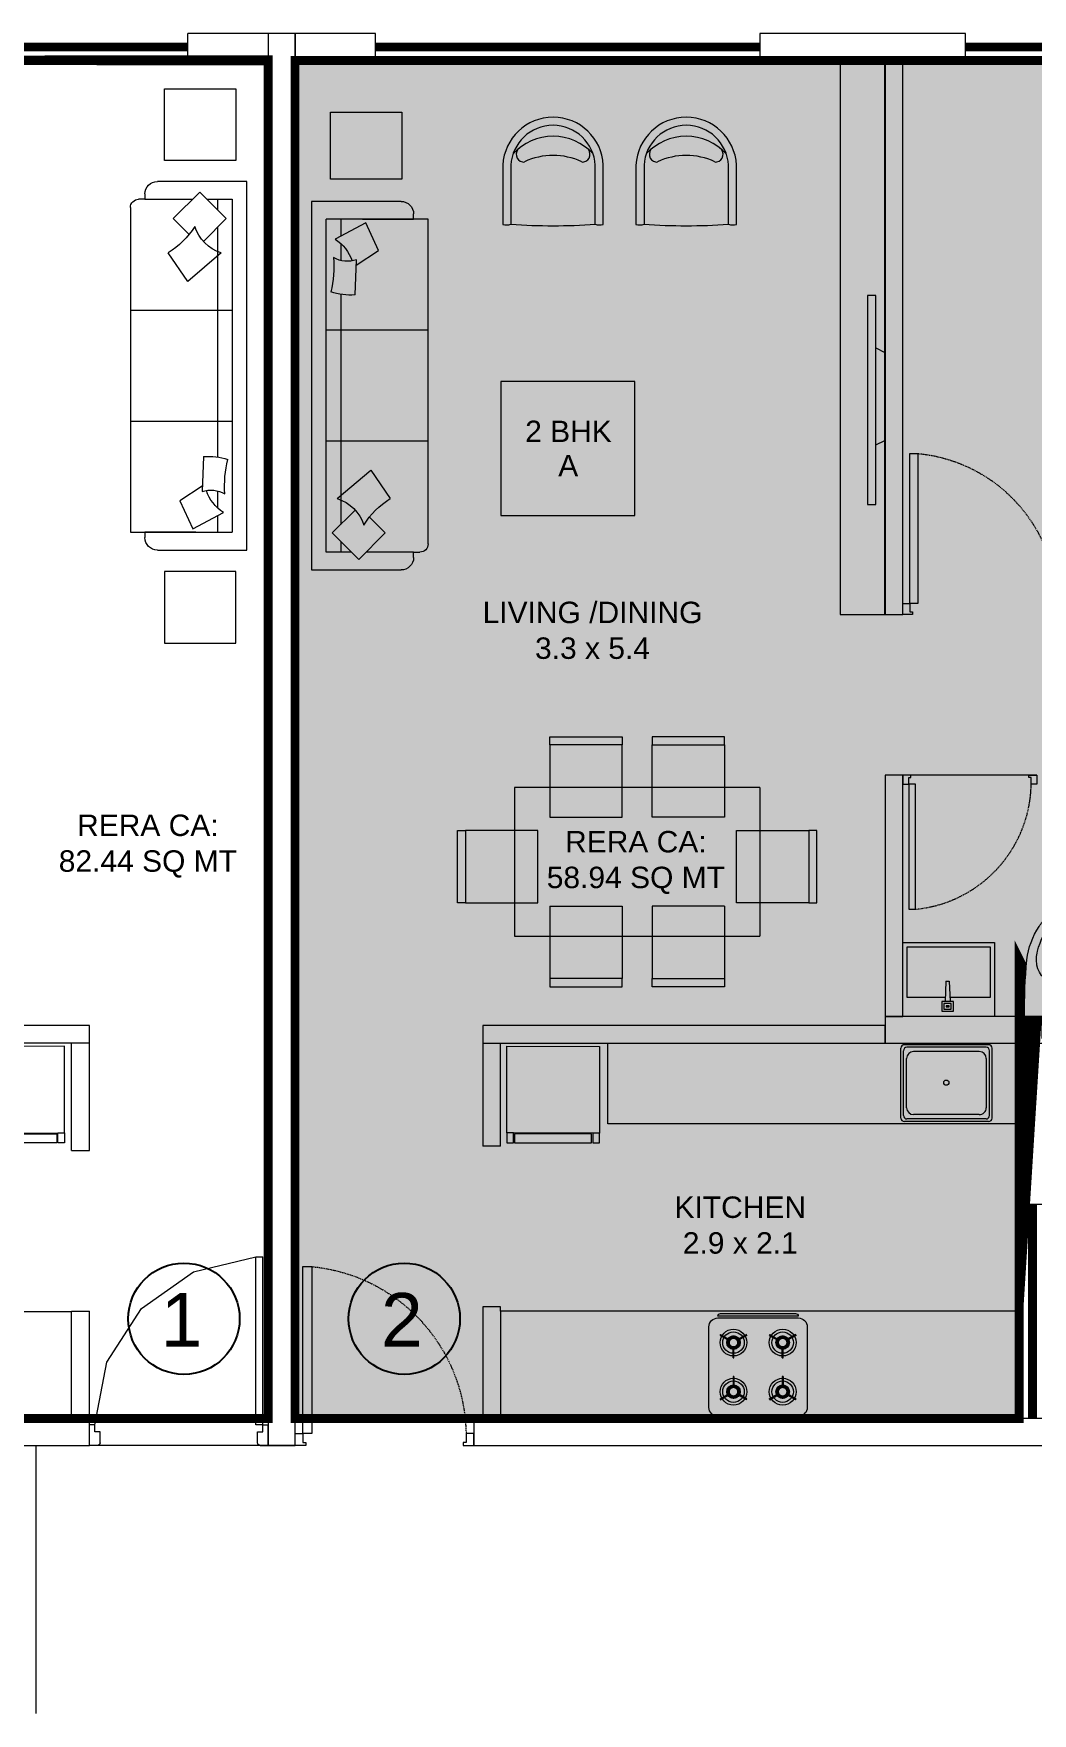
# Model space of a CAD drawing. Header units: inches. Extents: x 27644242 to 29761523, y -859349 to 216979.
# Drawn here: x 29043459 to 29049045, y -397543 to -388143 of the extents above; entities that cross this region are included whole.
import ezdxf

# ---------------------------------------------------------------- set-up
doc = ezdxf.new("R2010")
doc.units = ezdxf.units.IN
doc.header["$MEASUREMENT"] = 0
doc.set_wipeout_variables(frame=1)
doc.linetypes.add('DASHED', pattern=[0.75, 0.5, -0.25])
doc.layers.get('Defpoints').update_dxf_attribs({"color": 8})
doc.layers.add('BHK HATCH', color=8, linetype='Continuous', lineweight=5, transparency=0.85)
for name, color, linetype, lineweight in [('DOOR', 4, 'Continuous', 0), ('DOORS', 1, 'Continuous', 9), ('FURN', 250, 'Continuous', 0), ('WALL', 7, 'Continuous', 20), ('WINDOW', 162, 'Continuous', 13)]:
    doc.layers.add(name, color=color, linetype=linetype, lineweight=lineweight)
doc.layers.add('text', color=7, linetype='Continuous')
doc.styles.add('AMITS', font='arial.ttf')

# ---------------------------------------------------------------- blocks, each defined once
blk = doc.blocks.new('DOOR_750')
at = {"layer": 'DOOR'}
for points in [[(-70, 50), (-32.5, 50), (-32.5, 750), (-70, 750)], [(-750, 50), (-717.5, 50), (-717.5, 12.5), (-705, 12.5), (-705, 0), (-750, 0)], [(0, 50), (-32.5, 50), (-32.5, 12.5), (-45, 12.5), (-45, 0), (0, 0)]]:
    blk.add_lwpolyline(points, close=True, dxfattribs=at)
at = {"layer": 'DOOR', "linetype": 'DASHED', "ltscale": 10}
blk.add_arc((-2.421077079540668, 38.02074629857511), 715.1792562178572, 95.42209849767376, 179.0402507183887, dxfattribs=at)
blk = doc.blocks.new('KITCHEN')
at = {"layer": 'FURN'}
for p, q in [((-135610.396807738, 231798.9129835829, -6.80196420895e-05), (-135610.3967804788, 232190.0503932484, -6.80196420895e-05)), ((-135119.8276988504, 232209.4809657279, -6.80196420895e-05), (-135590.9658428584, 232209.4812943557, -6.80196420895e-05)), ((-135134.2065928738, 232195.1020989082, -6.80196420895e-05), (-135576.5869758541, 232195.1024005169, -6.80196420895e-05)), ((-135100.3967933704, 231798.9122316876, -6.80196420895e-05), (-135100.3967931102, 232190.0500281079, -6.80196420895e-05)), ((-135596.0179137137, 231813.2918504026, -6.80196420895e-05), (-135596.0179134736, 232175.6714994093, -6.80196420895e-05)), ((-135577.9473870879, 231857.0484814852, -6.80196420895e-05), (-135577.9471982807, 232131.914386686, -6.80196420895e-05)), ((-135171.7082867654, 232170.7759577617, -6.80196420895e-05), (-135539.0853230409, 232170.7761889008, -6.80196420895e-05)), ((-135132.8464845517, 232131.9140825215, -6.80196420895e-05), (-135132.8466733589, 231857.0481773207, -6.80196420895e-05)), ((-135114.7756603756, 231813.2911255263, -6.80196420895e-05), (-135114.7756871345, 232175.6711612883, -6.80196420895e-05)), ((-135171.7085485978, 231818.1863751068, -6.80196420895e-05), (-135539.0855848742, 231818.1866062462, -6.80196420895e-05)), ((-135119.8276991367, 231779.4812940964, -6.80196420895e-05), (-135590.9658431448, 231779.4809659872, -6.80196420895e-05)), ((-135134.2065931401, 231793.8601609361, -6.80196420895e-05), (-135576.5869761204, 231793.8598598058, -6.80196420895e-05))]:
    blk.add_line(p, q, dxfattribs=at)
blk.add_circle((-135356.2811818646, 231997.3440837172, -6.80196420895e-05), 14.57318952194355, dxfattribs=at)
for centre, radius, start, end in [((-135590.9658611147, 232190.050374992, -6.80196420895e-05), 19.43091936259141, 89.99994611887881, 179.9999461722396), ((-135576.5869941105, 232175.6714811533, -6.80196420895e-05), 19.43091936377012, 89.99994611887881, 179.9999461722396), ((-135134.2066064977, 232175.6711795446, -6.80196420895e-05), 19.4309193628743, 359.9999461722396, 89.99994611887881), ((-135119.8277124743, 232190.0500463643, -6.80196420895e-05), 19.4309193628743, 359.9999461722396, 89.99994611887881), ((-135539.0853595535, 232131.9143501736, -6.80196420895e-05), 38.86183872754022, 89.99994611887881, 179.9999461722396), ((-135171.708323278, 232131.914119034, -6.80196420895e-05), 38.86183872636153, 359.9999461722396, 89.99994611887881), ((-135576.5869943496, 231813.2918686302, -6.80196420895e-05), 19.43091936377012, 180.000053747719, 270.0000538010799), ((-135539.0855483616, 231857.0484449725, -6.80196420895e-05), 38.86183872664441, 179.9999461722396, 269.9999461188789), ((-135171.7085120852, 231857.0482138331, -6.80196420895e-05), 38.86183872636153, 269.9999461188789, 359.9999461722396), ((-135134.2066067369, 231813.2921697604, -6.80196420895e-05), 19.4309193628743, 270.0000538010799, 5.37477190742e-05), ((-135590.965861374, 231798.9118853508, -6.80196420895e-05), 19.43091936259141, 180.000053747719, 270.0000538010799), ((-135119.8277127335, 231798.91221346, -6.80196420895e-05), 19.4309193628743, 270.0000538010799, 5.37477190742e-05)]:
    blk.add_arc(centre, radius, start, end, dxfattribs=at)
blk = doc.blocks.new('FRDG')
at = {"layer": 'FURN', "color": 8, "lineweight": 0, "extrusion": (3.34319914e-08, -6.874311e-09, 0.9999999999999996), "elevation": 0.0002050832648149}
for points in [[(9345.997612685185, -728.4923106440953), (9346.508078055589, -728.4923104646708), (9346.508077863564, -727.9459958256563), (9345.997612493158, -727.9459960050802)], [(9346.508077863564, -727.9459958256563), (9346.565883324702, -727.9459958053379), (9346.565883338772, -727.9860241683583), (9346.508077877632, -727.9860241886763)], [(9346.513872441215, -727.9916598882814), (9346.565883340749, -727.9916598700003), (9346.565883499825, -728.4442234720767), (9346.513872600286, -728.444223490358)], [(9346.50807804152, -728.4522821016507), (9346.565883502657, -728.4522820813326), (9346.565883516723, -728.4923104443528), (9346.508078055589, -728.4923104646708)]]:
    blk.add_lwpolyline(points, close=True, dxfattribs=at)
blk = doc.blocks.new('hob')
at = {"layer": 'FURN', "extrusion": (2e-16, 7.342489320000001e-08, 0.9999999999999974)}
for p, q in [((-747640.0917034821, 890446.8354195151), (-747612.5579157397, 890399.1455002223)), ((-747635.7615764627, 890449.3354195151), (-747608.2277887221, 890401.6455002222)), ((-747510.4817989618, 890377.0051062517), (-747565.5493744445, 890377.0051062517)), ((-747510.4817989618, 890372.0051062517), (-747565.5493744445, 890372.0051062517)), ((-747405.4089589603, 890377.0051062517), (-747350.3413834795, 890377.0051062517)), ((-747405.4089589603, 890372.0051062517), (-747350.3413834795, 890372.0051062517)), ((-747280.1291814615, 890449.3354195151), (-747307.6629692019, 890401.6455002222)), ((-747275.799054442, 890446.8354195151), (-747303.3328421824, 890399.1455002223)), ((-747640.0917034821, 890302.1747929864), (-747612.5579157397, 890349.8647122794)), ((-747635.7615764627, 890299.6747929862), (-747608.2277887221, 890347.3647122792)), ((-747280.1291814615, 890299.6747929862), (-747307.6629692019, 890347.3647122792)), ((-747275.799054442, 890302.1747929864), (-747303.3328421824, 890349.8647122794)), ((-747640.0917034821, 890171.8354195151), (-747612.5579157397, 890124.1455002223)), ((-747635.7615764627, 890174.3354195151), (-747608.2277887221, 890126.6455002222)), ((-747510.4817989618, 890102.0051062516), (-747565.5493744445, 890102.0051062516)), ((-747510.4817989618, 890097.0051062519), (-747565.5493744445, 890097.0051062519)), ((-747405.4089589603, 890102.0051062498), (-747350.3413834795, 890102.0051062498)), ((-747405.4089589603, 890097.0051062498), (-747350.3413834795, 890097.0051062498)), ((-747280.1291814615, 890174.3354195151), (-747307.6629692019, 890126.6455002222)), ((-747275.799054442, 890171.8354195151), (-747303.3328421824, 890124.1455002223)), ((-747640.0917034821, 890027.1747929862), (-747612.5579157397, 890074.8647122794)), ((-747635.7615764627, 890024.6747929864), (-747608.2277887221, 890072.3647122794)), ((-747280.1291814615, 890024.6747929864), (-747307.6629692019, 890072.3647122794)), ((-747275.799054442, 890027.1747929862), (-747303.3328421824, 890074.8647122794))]:
    blk.add_line(p, q, dxfattribs=at)
at = {"layer": 'FURN', "extrusion": (2e-16, 7.342489320000001e-08, 0.9999999999999974), "elevation": 0.06695608915302599}
for points in [[(-747232.9450263028, 889962.0050052701), (-747682.9450263027, 889962.0050052701, -0.4142135623730929), (-747732.9450263027, 890012.0050052705), (-747732.9450263027, 890462.0050052705, -0.4142135623730951), (-747682.9450263007, 890512.0050052704), (-747232.9450263007, 890512.0050052704, -0.4142135623730971), (-747182.9450263027, 890462.0050052705), (-747182.9450263027, 890012.0050052705, -0.4142135623730951)], [(-747172.9450263007, 890462.0050052705, -0.4142135623730951), (-747157.945026301, 890447.0050052704), (-747157.9450263027, 890027.0050052701, -0.4142135623730951), (-747172.9450263028, 890012.0050052705), (-747172.9450263028, 890027.0050052701)]]:
    blk.add_lwpolyline(points, format="xyb", close=True, dxfattribs=at)
at = {"layer": 'FURN', "extrusion": (2e-16, 7.342489320000001e-08, 0.9999999999999974), "const_width": 20, "elevation": 0.06695608915302599}
for points in [[(-747625.4450263027, 890374.5050052705, 1), (-747565.445026301, 890374.5050052705, 1)], [(-747290.4457316212, 890374.5050052705, 1), (-747350.4457316212, 890374.505005272, 1)], [(-747625.4450263027, 890099.5050052704, -1), (-747565.4450263028, 890099.5050052704, -1)], [(-747290.4457316212, 890099.5050052704, 1), (-747350.4457316212, 890099.5050052704, 1)]]:
    blk.add_lwpolyline(points, format="xyb", close=True, dxfattribs=at)
at = {"layer": 'FURN', "extrusion": (2e-16, 7.342489320000001e-08, 0.9999999999999974)}
for centre, radius in [((-747595.445026301, 890374.5051062476, 0.0653756527670075), 75), ((-747595.445026301, 890374.5051062476, 0.0653756527670075), 60.00000000000001), ((-747595.445026301, 890374.5051062476, 0.0653756527670075), 37.50000000000001), ((-747320.4457316212, 890374.5051062497, 0.06537565276706463), 75), ((-747320.4457316212, 890374.5051062497, 0.06537565276706463), 60.00000000000001), ((-747320.4457316212, 890374.5051062497, 0.06537565276706463), 37.50000000000001), ((-747595.4450263028, 890099.5051062478, 0.0653554609213856), 75), ((-747595.4450263028, 890099.5051062478, 0.0653554609213856), 60.00000000000001), ((-747595.4450263028, 890099.5051062478, 0.0653554609213856), 37.50000000000001), ((-747320.4457316212, 890099.5051062478, 0.0653554609214416), 75), ((-747320.4457316212, 890099.5051062478, 0.0653554609214416), 60.00000000000001), ((-747320.4457316212, 890099.5051062478, 0.0653554609214416), 37.50000000000001)]:
    blk.add_circle(centre, radius, dxfattribs=at)
for centre, start, end in [((-747595.445026301, 890374.5051062476, 0.0653756527670075), 118.3145869005222, 121.6854130804511), ((-747595.445026301, 890374.5051062476, 0.0653756527670075), 358.3145869530076, 1.685412940316937), ((-747320.4457316212, 890374.5051062497, 0.06537565276706463), 178.3145869530075, 181.6854129403169), ((-747320.4457316212, 890374.5051062497, 0.06537565276706463), 58.3145869195489, 61.68541298337863), ((-747320.445026301, 890374.5051062476, 0.0653756527670636), 58.3145869195489, 61.68541298337863), ((-747595.445026301, 890374.5051062476, 0.0653756527670075), 238.3145869195489, 241.6854129833786), ((-747320.4457316212, 890374.5051062497, 0.06537565276706463), 298.3145869005222, 301.6854130804511), ((-747595.4450263028, 890099.5051062478, 0.0653554609213856), 118.3145869005222, 121.6854130804511), ((-747595.4450263028, 890099.5051062478, 0.0653554609213856), 358.3145869530076, 1.685412940316937), ((-747320.4457316212, 890099.5051062478, 0.0653554609214416), 178.3145869530075, 181.6854129403169), ((-747320.4457316212, 890099.5051062478, 0.0653554609214416), 58.3145869195489, 61.68541298337863), ((-747320.445026301, 890099.5051062478, 0.0653554609214416), 58.3145869195489, 61.68541298337863), ((-747595.4450263028, 890099.5051062478, 0.0653554609213856), 238.3145869195489, 241.6854129833786), ((-747320.4457316212, 890099.5051062478, 0.0653554609214416), 298.3145869005222, 301.6854130804511)]:
    blk.add_arc(centre, 85, start, end, dxfattribs=at)
blk = doc.blocks.new('DINING TBALE')
at = {"layer": 'FURN'}
for p, q in [((551.6394374225056, 1664.61049376172, 0.3026115498129918), (551.6394411908695, 1709.61049376172, 0.3026115498129918)), ((551.6394411908695, 1709.61049376172, 0.3026115498129918), (956.6394411908695, 1709.610459846212, 0.3026115498129918)), ((551.6394374225056, 1664.61049376172, 0.3026115498129918), (551.6394411908695, 1709.61049376172, 0.3026115498129918)), ((956.6394411908695, 1709.610459846212, 0.3026115498129918), (956.6394374225056, 1664.610459846212, 0.3026115498129918)), ((1528.277242697193, 1709.61049376172, 0.3026115498129918), (1123.277242697193, 1709.610459846212, 0.3026115498129918)), ((1123.277242697193, 1709.610459846212, 0.3026115498129918), (1123.277246465557, 1664.610459846212, 0.3026115498129918)), ((1528.277246465557, 1664.61049376172, 0.3026115498129918), (1528.277242697193, 1709.61049376172, 0.3026115498129918)), ((1528.277246465557, 1664.61049376172, 0.3026115498129918), (1528.277242697193, 1709.61049376172, 0.3026115498129918)), ((551.6394374225056, 1664.61049376172, 0.3026115498129918), (551.639403506997, 1259.61049376172, 0.3026115498129918)), ((956.6394374225056, 1664.610459846212, 0.3026115498129918), (551.6394374225056, 1664.61049376172, 0.3026115498129918)), ((956.6394374225056, 1664.610459846212, 0.3026115498129918), (551.6394374225056, 1664.61049376172, 0.3026115498129918)), ((956.639403506997, 1259.610459846212, 0.3026115498129918), (956.6394374225056, 1664.610459846212, 0.3026115498129918)), ((1123.277246465557, 1664.610459846212, 0.3026115498129918), (1528.277246465557, 1664.61049376172, 0.3026115498129918)), ((1123.277246465557, 1664.610459846212, 0.3026115498129918), (1528.277246465557, 1664.61049376172, 0.3026115498129918)), ((1123.277280381299, 1259.610459846212, 0.3026115498129918), (1123.277246465557, 1664.610459846212, 0.3026115498129918)), ((1528.277246465557, 1664.61049376172, 0.3026115498129918), (1528.277280381299, 1259.61049376172, 0.3026115498129918)), ((1726.246325909975, 1426.237583625829, 0.3026115498129918), (353.6703579780878, 1426.237698568497, 0.3026115498129918)), ((353.6703579783207, 1426.237583625829, 0.3026115498129918), (353.6704276530072, 594.220360763371, 0.3026115498129918)), ((1726.246325909975, 1426.237583625829, 0.3026115498129918), (1726.246256234939, 594.220245820703, 0.3026115498129918)), ((551.639403506997, 1259.61049376172, 0.3026115498129918), (956.639403506997, 1259.610459846212, 0.3026115498129918)), ((1528.277280381299, 1259.61049376172, 0.3026115498129918), (1123.277280381299, 1259.610459846212, 0.3026115498129918)), ((35.04572732385714, 779.3267953547183, 0.3026115498129918), (35.04576123959851, 1184.326795354718, 0.3026115498129918)), ((35.04576123959851, 1184.326795354718, 0.3026115498129918), (80.0457612395985, 1184.326791586354, 0.3026115498129918)), ((80.0457612395985, 1184.326791586354, 0.3026115498129918), (80.04572732385714, 779.3267915863544, 0.3026115498129918)), ((80.0457612395985, 1184.326791586354, 0.3026115498129918), (80.04572732385714, 779.3267915863544, 0.3026115498129918)), ((485.0457612395985, 1184.326757670846, 0.3026115498129918), (80.0457612395985, 1184.326791586354, 0.3026115498129918)), ((485.0457273238571, 779.3267576708458, 0.3026115498129918), (485.0457612395985, 1184.326757670846, 0.3026115498129918)), ((1594.870922648231, 1184.326757670846, 0.3026115498129918), (1999.870922648231, 1184.326791586354, 0.3026115498129918)), ((1594.870956563973, 779.3267576708458, 0.3026115498129918), (1594.870922648231, 1184.326757670846, 0.3026115498129918)), ((2044.870922648231, 1184.326795354718, 0.3026115498129918), (1999.870922648231, 1184.326791586354, 0.3026115498129918)), ((1999.870922648231, 1184.326791586354, 0.3026115498129918), (1999.870956563973, 779.3267915863544, 0.3026115498129918)), ((1999.870922648231, 1184.326791586354, 0.3026115498129918), (1999.870956563973, 779.3267915863544, 0.3026115498129918)), ((2044.870956563973, 779.3267953547183, 0.3026115498129918), (2044.870922648231, 1184.326795354718, 0.3026115498129918)), ((80.04572732385714, 779.3267915863544, 0.3026115498129918), (35.04572732385714, 779.3267953547183, 0.3026115498129918)), ((80.04572732385714, 779.3267915863544, 0.3026115498129918), (35.04572732385714, 779.3267953547183, 0.3026115498129918)), ((80.04572732385714, 779.3267915863544, 0.3026115498129918), (485.0457273238571, 779.3267576708458, 0.3026115498129918)), ((551.639403506997, 760.8472781460732, 0.3026115498129918), (551.6393695912557, 355.8472781460732, 0.3026115498129918)), ((551.639403506997, 760.8472442303319, 0.3026115498129918), (956.639403506997, 760.8472781460732, 0.3026115498129918)), ((956.639403506997, 760.8472781460732, 0.3026115498129918), (956.6394374225056, 355.8472781460732, 0.3026115498129918)), ((1123.277280381299, 760.8472781460732, 0.3026115498129918), (1123.277246465557, 355.8472781460732, 0.3026115498129918)), ((1528.277280381299, 760.8472442303319, 0.3026115498129918), (1123.277280381299, 760.8472781460732, 0.3026115498129918)), ((1528.277280381299, 760.8472781460732, 0.3026115498129918), (1528.277314296807, 355.8472781460732, 0.3026115498129918)), ((1999.870956563973, 779.3267915863544, 0.3026115498129918), (1594.870956563973, 779.3267576708458, 0.3026115498129918)), ((1999.870956563973, 779.3267915863544, 0.3026115498129918), (2044.870956563973, 779.3267953547183, 0.3026115498129918)), ((1999.870956563973, 779.3267915863544, 0.3026115498129918), (2044.870956563973, 779.3267953547183, 0.3026115498129918)), ((353.6704276530072, 594.220360763371, 0.3026115498129918), (1726.246256234939, 594.220245820703, 0.3026115498129918)), ((956.6393695912557, 355.8472888551187, 0.3026115498129918), (551.6393695912557, 355.8472549393773, 0.3026115498129918)), ((956.6393695912557, 355.8472888551187, 0.3026115498129918), (551.6393695912557, 355.8472549393773, 0.3026115498129918)), ((551.6393695912557, 355.8472549393773, 0.3026115498129918), (551.6393733596196, 310.8472549393773, 0.3026115498129918)), ((551.6393695912557, 355.8472549393773, 0.3026115498129918), (551.6393733596196, 310.8472549393773, 0.3026115498129918)), ((551.6393733596196, 310.8472549393773, 0.3026115498129918), (956.6393733596196, 310.8472888551187, 0.3026115498129918)), ((956.6393733596196, 310.8472888551187, 0.3026115498129918), (956.6393695912557, 355.8472888551187, 0.3026115498129918)), ((1123.277174865943, 310.8472888551187, 0.3026115498129918), (1123.277178634307, 355.8472888551187, 0.3026115498129918)), ((1528.277174865943, 310.8472549393773, 0.3026115498129918), (1123.277174865943, 310.8472888551187, 0.3026115498129918)), ((1123.277178634307, 355.8472888551187, 0.3026115498129918), (1528.277178634307, 355.8472549393773, 0.3026115498129918)), ((1123.277178634307, 355.8472888551187, 0.3026115498129918), (1528.277178634307, 355.8472549393773, 0.3026115498129918)), ((1528.277178634307, 355.8472549393773, 0.3026115498129918), (1528.277174865943, 310.8472549393773, 0.3026115498129918)), ((1528.277178634307, 355.8472549393773, 0.3026115498129918), (1528.277174865943, 310.8472549393773, 0.3026115498129918))]:
    blk.add_line(p, q, dxfattribs=at)
blk = doc.blocks.new('A$C3C731254-flat-1')
at = {"layer": 'FURN'}
for p, q in [((-77430.43748000963, -2819.970071324147), (-77430.67847345052, -2801.689654865302)), ((-77430.43748003093, -2801.689654865157), (-77317.8748892299, -2796.971816414385)), ((-77430.43748000963, -2819.970071324147), (-77317.87488921489, -2824.687909652857))]:
    blk.add_line(p, q, dxfattribs=at)
for points in [[(-77233.28092653771, -3060.590108068543), (-77647.68076634045, -3060.590108293196), (-77647.6807665959, -2547.467935639521), (-77233.28092680452, -2547.467935414868)], [(-77262.74279708727, -2843.048399874649), (-77262.74279714511, -2778.289552053029), (-77317.87488925141, -2778.289552060189), (-77317.87488920493, -2843.04839988178)], [(-77274.95999168088, -2830.831205317023), (-77274.95999170274, -2790.506746669416), (-77305.65769463503, -2790.506746663305), (-77305.65769462456, -2830.831205310911)], [(-77287.17718628586, -2818.614010713907), (-77287.17718628311, -2802.723941240285), (-77293.44050005279, -2802.723941243661), (-77293.44050003283, -2818.614010717312)]]:
    blk.add_lwpolyline(points, close=True, dxfattribs=at)
blk.add_lwpolyline([(-77338.50133330109, -2823.82339306979), (-77338.50133318597, -3036.155718951602), (-77623.24637716833, -3036.155719105969), (-77623.24637740865, -2571.902324800263), (-77338.50133343766, -2571.902324645896), (-77338.50133330381, -2797.836333065352)], dxfattribs=at)
blk = doc.blocks.new('A$C3D5F2F58')
at = {"color": 0, "linetype": 'ByBlock'}
blk.add_wipeout([(187.50011628095314, 0.0007029809106882112), (-187.49988645238258, 0.002141109449553369), (-185.4461327599712, -124.79427701764467), (-182.64319708290714, -194.17809506666697), (-178.67937656536208, -263.2553945867189), (-175.94513293807603, -301.96418667944084), (-169.5233772166112, -348.5784110480934), (-150.65958313053636, -414.79895548603076), (-143.60576840086605, -432.7434513807498), (-131.4359386546992, -459.4194672303872), (-111.55101623162273, -495.3515091896269), (-106.00146373602581, -504.16207614979146), (-86.31187905213665, -529.656873245913), (-71.77004263157346, -545.0922721066611), (-63.7535681235704, -552.6522667291487), (-55.820945889355016, -558.0207123471199), (-40.62732903216272, -561.9569644665341), (-22.650784500767486, -564.0576937184092), (3.1191860226782637, -564.9819712372704), (29.623588182085655, -563.386044606136), (46.7036936595033, -560.9708889653714), (55.816613053843184, -558.0211040811308), (74.1694634542315, -542.702967029331), (100.9077609306371, -511.3725559020884), (135.40578869359751, -451.2000398289068), (158.3135983791637, -392.2332935974886), (171.18299652454425, -340.03528904007953), (178.86706809347294, -260.36256015572616), (185.06888550975071, -136.10103552398238), (187.40490855322727, -46.04541111191347)], dxfattribs=at)
for p, q in [((-187.5010972647469, 0.0007029809116829711), (187.5010972647469, -0.0007029809116829711)), ((-0.0001206899869430345, -62.50032787627106), (-0.0001206899869430345, -62.50032787627106)), ((-38.34417684682921, -282.4441069934812), (-35.83019779135429, -255.1767006467769)), ((35.8281326717879, -255.1771965825794), (38.34190726578163, -282.4443945058781)), ((-24.19961533470996, -297.9528777467137), (24.19722946341426, -297.9530591965788)), ((-42.54204804944675, -496.8174885845067), (42.53839828186392, -496.8178075689004))]:
    blk.add_line(p, q, dxfattribs=at)
at = {"color": 0, "linetype": 'ByBlock', "extrusion": (0, 0, -1)}
for centre, major_axis, ratio, start_param, end_param in [((3903.021715754829, 5.336121362867516), (4087.626111640523, 164.3945008557587), 0.9402469974905732, 3.100231840976132, 3.182953466203625), ((-3903.021442387271, 5.368060991073435), (-4087.624769956175, 164.4278580952963), 0.9402470159297139, 3.100231840975885, 3.182953466203453), ((-0.0009514335361018311, -305.0664631726902), (84.37101153350417, 84.3710115335042), 0.9999999999999825, 4.0733299556064, 6.922251383800011), ((-27.34333802255787, -255.9594638445444), (6.026525934484352, 6.026525934484353), 0.9999999999973382, 4.018939732921321, 4.852375116918253), ((-0.001057996767485747, -292.2711204833024), (-38.16791187460797, 38.16791187460796), 0.9999999999999851, 0.139987881863427, 1.430815943345945), ((27.34126703434958, -255.9596688687827), (6.026537183955396, 6.026537183955397), 0.9999999999970494, -0.1399786381201538, 0.6934719302451016), ((275.8096101164956, -257.5165176812914), (321.4138594013794, 321.4138594013795), 0.9999999999999842, 3.353440802212683, 3.793890346916726), ((86.94657025271954, -319.104996327497), (146.6450412105385, 146.6450412105385), 0.9999999999999918, 3.705861349966813, 4.079164587688122), ((326.3046916335552, -245.8093728538863), (-323.4226960226755, 323.4226960226754), 0.9999999999998977, 4.816657477375592, 5.235079919721876), ((-24.19956207924042, -283.7482577751036), (10.0441831062959, 10.0441831062959), 0.9999999999995852, 2.356198239399527, 4.018928911878863), ((24.19728271947315, -283.7484392249714), (-10.04417346387967, 10.04417346387967), 0.9999999999995556, 2.264264766379833, 3.926994566194867), ((-326.3066865018882, -245.806926078347), (-323.4226960226392, 323.4226960226392), 0.9999999999998939, 2.618908689068238, 3.037332178612136), ((-275.8114654978235, -257.514449539239), (-321.413859401371, 321.4138594013709), 0.9999999999999198, 2.489302284144396, 2.92975182884846), ((-86.94888745475691, -319.1043443575218), (-146.6450412105745, 146.6450412105745), 0.9999999999999966, 2.204028217905958, 2.577331455627266), ((119.317531459139, -350.4991460226909), (192.8483156408264, 192.8483156408265), 0.9999999999996505, 3.092098341611679, 3.328461824491127), ((-40.86965387194141, -527.3831097477766), (24.10605552579581, 24.10605552579582), 0.9999999999997885, 2.52830116013461, 3.092098516144597), ((-42.54196283946294, -474.0900966303486), (16.07069297006956, 16.07069297006956), 0.9999999999997307, 2.356198239399343, 3.38783600578178), ((-0.001305734640482115, -292.2739921861062), (-192.8462850393787, 192.8462850393787), 0.9999999999999838, 3.754889937231234, 4.099098604700583), ((42.53848349126565, -474.0904156141503), (16.0707090407633, 16.0707090407633), 0.9999999999999711, 1.324558553155231, 2.356198239399556), ((40.86554763679669, -527.3834161899506), (24.10603945512559, 24.1060394551256), 0.9999999999991802, 1.620297613588609, 2.184094812518512), ((-119.3203113403979, -350.4982513199195), (192.848315640911, 192.8483156409111), 0.9999999999995629, 1.383934654308197, 1.620297613588678)]:
    blk.add_ellipse(centre, major_axis=major_axis, ratio=ratio, start_param=start_param, end_param=end_param, dxfattribs=at)
blk = doc.blocks.new('A$C3E645E75')
at = {"extrusion": (0, 0, -1), "zscale": -0.9999999999999998, "rotation": 179.9999999999989}
blk.add_blockref('A$C3D5F2F58', (0.0001145812657341594, 0.001422045185563547), dxfattribs=at)
blk = doc.blocks.new('TVVVV')
at = {"layer": 'FURN', "ltscale": 1000, "elevation": 0.004495833405538135}
blk.add_lwpolyline([(-129.8804096404929, 740.2733779274859), (-81.95994109939784, 740.2733779274859), (-81.95994109939784, -428.552651045844), (-129.8804096404929, -428.552651045844)], close=True, dxfattribs=at)
for points in [[(-129.8804096404929, 446.7448370812926), (-178.6603210289031, 421.9872146998532)], [(-129.8804096404929, -95.73732633609325), (-178.6603210289031, -70.97970395465381)]]:
    blk.add_lwpolyline(points, dxfattribs=at)
blk = doc.blocks.new('sofasaaaaaaaaaaa')
at = {"color": 0, "linetype": 'ByBlock'}
for p, q in [((-275.3917356804013, 791.2210262845001), (1540.592771608382, 791.2210262845001)), ((298.8937613889575, 791.2210262845001), (298.8937613889575, 220.815540595082)), ((919.7432634159923, 791.2210262845001), (919.7432634159923, 220.815540595082)), ((1540.592771608382, 791.2210262845001), (1540.592771608382, 220.815540595082)), ((-352.1098791211843, 709.734528328865), (-321.9554487988353, 709.7345283288827)), ((-321.9554487988353, 709.7345283288923), (-321.9554487988353, 744.6573131669875)), ((-321.9554487988353, 709.7345283288923), (-321.9554487988353, 443.6810188067457)), ((1540.592771608382, 709.734528328876), (1570.747201934457, 709.734528328876)), ((1540.592771608382, 424.4569274769865), (1540.592771608382, 709.7345283288923)), ((-421.9554487988353, 139.3290426394742), (-421.9554487988353, 639.8889586525956)), ((137.2777718193829, 470.5271256867554), (-22.2311651520431, 579.5098788459263)), ((1640.592771608382, 639.888958652622), (1640.592771608382, 139.3290426394742)), ((-214.3742380328476, 551.2622295704832), (-362.5390658937395, 403.0974017087301)), ((-125.9366890639067, 462.8246806018697), (-214.3742380328476, 551.2622295704832)), ((-22.2311651520431, 283.1802231224447), (137.2777718193829, 470.5271256867554)), ((1283.284634619951, 389.0566204553288), (1365.528510704637, 514.1448194208906)), ((1365.528510704637, 514.1448194208906), (1521.537214651704, 442.2794764113123)), ((-362.5390658937395, 403.0974017087301), (-214.3742380328476, 254.9325738469761)), ((-214.3742380328476, 254.9325738469761), (-86.6360858604312, 382.6707260220119)), ((1117.749980900437, 382.0455183974873), (1313.907983660698, 390.3536505373195)), ((1521.537214651704, 442.2794764113123), (1429.767388798296, 270.3011411166608)), ((-321.9554487988353, 362.51378461074), (-321.9554487988353, 220.815540595082)), ((-261.7437027357519, 302.3020385507443), (-321.9554487988353, 302.3020385507443)), ((1120.527105182409, 302.3020385507443), (-167.0047733299434, 302.3020385507443)), ((1405.374500907958, 302.3020385507443), (1309.889431521297, 302.3020385507443)), ((1540.592771608382, 302.3020385507443), (1446.843474458903, 302.3020385507443)), ((-321.9554487988353, 220.815540595082), (1540.592771608382, 220.815540595082)), ((1640.592771608382, 139.3290426394742), (-421.9554487988353, 139.3290426394742))]:
    blk.add_line(p, q, dxfattribs=at)
for centre, radius, start, end in [((-275.3917356804013, 744.6573131669875), 46.56371311749998, 90, 180), ((-352.1098791211843, 639.8889586525956), 69.84556967625394, 90, 180), ((1570.747201934457, 639.888958652622), 69.84556967625394, 0, 90), ((-415.4233663976192, 824.5372522280895), 463.2909677789618, 301.9301103235337, 328.0698896764967), ((-242.2023260742426, 211.3738900653625), 231.3946004190347, 18.07850598025853, 71.92149401940894), ((1464.845580041409, 354.2132757290346), 348.2096906668939, 175.4154839196158, 198.0697385219989), ((1460.010690629482, 339.5682212631773), 154.6776028064246, 160.83250365948, 209.9234685522842), ((1234.191754773259, 146.5196341904211), 231.4555898712559, 32.33007279823297, 71.50567280461911), ((1279.781079672277, -337.5069237335356), 601.6894877269607, 85.59898181626238, 104.040193599912)]:
    blk.add_arc(centre, radius, start, end, dxfattribs=at)
blk = doc.blocks.new('cha-1')
at = {"color": 0, "linetype": 'ByBlock'}
for points in [[(375.000000000001, 10.08829778822792), (375.0000000000019, 453.4284097437871, 0.950857574016556), (-374.9999999999981, 453.4284097437962), (-374.9999999999992, 10.08829778822701)], [(315.0000000000015, 11.12363925101272), (315.0000000000017, 451.8512071980936, 0.9465041041330289), (-314.9999999999983, 451.8512071980963), (-314.999999999999, 11.12363925101226)]]:
    blk.add_lwpolyline(points, format="xyb", dxfattribs=at)
for centre, radius, start, end in [((1.70530256582424e-12, 263.1091846612949), 404.7300472056535, 42.45732526136032, 137.5426747386397), ((-217.1740958400895, 533.1712590142602), 58.22964317194941, 126.2045344340274, 258.1486303766141), ((2.614797267597169e-12, 16.96310409374883), 508.0368959062505, 65.15083249031288, 114.8491675096871), ((217.1740958401004, 533.1712590142602), 58.22964317194941, 281.851369623386, 53.79546556597262), ((-223.9985870109443, 500.6499505289908), 25, 258.1486303766141, 294.8491675096871), ((223.9985870109559, 500.6499505289908), 25, 245.1508324903129, 281.851369623386), ((-346.9729847609161, 124.9441747154692), 118.2259956521311, 256.2867361638205, 285.6904241518339), ((1.932676241267473e-12, 4465.657915916636), 4465.657915916638, 265.9550929767302, 274.0449070232698), ((346.9729847609184, 124.9441747154715), 118.2259956521311, 254.3095758481661, 283.7132638361794)]:
    blk.add_arc(centre, radius, start, end, dxfattribs=at)
blk = doc.blocks.new('A$C4D4B4B8A')
at = {"layer": 'Defpoints', "ltscale": 500}
blk.add_lwpolyline([(250.0175805352628, 150.0000000034197, 50, 50, 0), (4100.000483777374, 150.0000000044529, 50, 50, 0), (4100.000483773649, 2400.007080021052, 50, 50, 0), (4250.000480554998, 2399.992913547117, 50, 50, 0), (4250.000480554998, 2299.999996785074, 50, 50, 0), (5550.315692935139, 2299.98583031114, 50, 50, 0), (5550.098537929356, 3749.971660619267, 50, 50, 0), (7350.017574097961, 3749.999993566424, 50, 50, 0), (7350.017574097961, 2300.037213738309, 50, 50, 0), (9750.017574097961, 2300.037213738309, 50, 50, 0), (9749.999409079552, 7747.70853935901, 50, 50, 0), (6450.008495170623, 7747.803542885667, 50, 50, 0), (6450.026664163917, 7750.094988395635, 50, 50, 0), (3450.017577979714, 7749.99999059923, 50, 50, 0), (3450.017577264458, 7749.999993535035, 50, 50, 0), (50.00000023841858, 7749.999989942022, 50, 50, 0), (50.00000023841858, 149.9999967845215, 50, 50, 0), (1450.018064070493, 150.0000000037253, 50, 50, 0)], format="xyseb", dxfattribs=at)
at = {"layer": 'FURN', "ltscale": 500}
for p, q in [((4199.999997019768, 3749.999993566424), (3449.999997019768, 3749.999993566424)), ((1800.000483773649, 1800.000000003653), (1800.000483773649, 2250.000000003653)), ((4100.000483773649, 1800.000000003653), (1800.000483773649, 1800.000000003653)), ((4100.000483773649, 750.0000000038854), (1200.000483773649, 750.0000000037398))]:
    blk.add_line(p, q, dxfattribs=at)
blk.add_lwpolyline([(3348.308292102069, 7749.999993508551), (3098.308292102069, 7749.999993508551), (3098.308291092515, 4649.999993605685), (3348.308291092515, 4649.999993605685)], close=True, dxfattribs=at)
at = {"layer": 'FURN', "ltscale": 500, "elevation": 0.0004812339148220955}
blk.add_lwpolyline([(248.281513556838, 7460.302297580318), (648.2814758755267, 7460.302297580318), (648.2814758755267, 7085.302259896285), (248.281513556838, 7085.302259896285)], close=True, dxfattribs=at)
at = {"layer": 'FURN', "ltscale": 1000}
blk.add_lwpolyline([(1951.418591786176, 5952.682409191853), (1201.418591786176, 5952.682409191853), (1201.418591786176, 5202.682409191853), (1951.418591786176, 5202.682409191853)], close=True, dxfattribs=at)
at = {"layer": 'WALL', "ltscale": 500}
for p, q in [((3350.000000238419, 2399.999996785074), (3350.000000238419, 2250.000000003725)), ((1100.0004869923, 2250.000000003725), (1100.0004869923, 1675.000000003725)), ((1200.000483773649, 1675.000000003725), (1200.000483773649, 2250.000000003725)), ((3350.000000238419, 2250.000000003725), (4250.000480554998, 2250.000000003725)), ((4100.000483773649, 2250.000000003725), (4100.000483773649, 1350.000000003565)), ((1200.000483773649, 1675.000000003725), (1100.0004869923, 1675.000000003725)), ((4100.000483773649, 1350.000000003565), (4250.000480554998, 1350.000000003565)), ((1100.0004869923, 775.0000000037253), (1100.0004869923, 150.0000000037398)), ((1200.000483773649, 775.0000000037253), (1100.0004869923, 775.0000000037253)), ((1200.000483773649, 750.0000000037398), (1200.000483773649, 775.0000000037253)), ((1200.000483773649, 750.0000000037398), (1200.000483773649, 150.0000000037398)), ((1100.0004869923, 150.0000000037398), (1200.000483773649, 150.0000000037398))]:
    blk.add_line(p, q, dxfattribs=at)
for points in [[(-100, 0), (50.00000023841858, 0), (50.00000023841858, 7899.999986726529), (-100, 7899.999986726529)], [(50.00000023841858, 7899.999986726529), (50.00000023841858, 7749.99998994518), (500.0000002384186, 7749.99998994518), (500.0000002384186, 7899.999986726529)], [(2650.000000290573, 7899.999986741605), (2650.000000290573, 7749.999989960255), (3799.999997638166, 7749.999986742449), (3799.999997705221, 7899.999986742449)], [(3350.000000238419, 4649.999993566424), (3449.999997019768, 4649.999993566424), (3449.982580859214, 7749.998406755956), (3349.982584077865, 7749.998406755956)], [(3350.000000238419, 2399.999996785074), (3449.999997019768, 2399.999996785074), (3449.999997019768, 3749.999993566424), (3350.000000238419, 3749.999993566424)], [(1100.0004869923, 2349.999996785074), (1100.0004869923, 2250.000000003725), (3350.000000238419, 2250.000000003725), (3350.000000238419, 2349.999996785074)], [(1050.00048340857, 0), (4250.000483777374, 1.746229827404022e-10), (4250.000483777374, 150.0000000038999), (1050.00048340857, 150.0000000037253)]]:
    blk.add_lwpolyline(points, close=True, dxfattribs=at)
at = {"layer": 'WINDOW', "ltscale": 500, "const_width": 50}
for points in [[(500.0000002384186, 7824.999988335854), (2650.000000290573, 7824.99998835093)], [(6150.000001017004, 7824.999982941241), (3799.999997671694, 7824.999986107243)], [(4175.000482164323, 1350.000000003565), (4175.000482164323, 150.0000000038999)]]:
    blk.add_lwpolyline(points, dxfattribs=at)
at = {"rotation": 269.9999999999912}
blk.add_blockref('A$C3C731254-flat-1', (6510.590105075389, -74833.28092975309), dxfattribs=at)
at = {"layer": 'DOOR'}
for p, xscale, yscale, zscale in [((3449.999997019768, 4649.999993566424), -1.200000000020023, 1.200000000020023, 1.200000000020023), ((50.00000023841858, 0), -1.333333977559269, 1.333333977559269, 1.333333977559269)]:
    blk.add_blockref('DOOR_750', p, dxfattribs=dict(at, xscale=xscale, yscale=yscale, zscale=zscale))
at = {"layer": 'FURN', "ltscale": 1000, "xscale": -1, "rotation": 270}
blk.add_blockref('sofasaaaaaaaaaaa', (3.557049933820963, 5320.385422209918), dxfattribs=at)
at = {"layer": 'FURN', "ltscale": 1000, "xscale": -1}
blk.add_blockref('TVVVV', (3169.647970061749, 5694.139630153193, -0.004495833405538135), dxfattribs=at)
at = {"layer": 'FURN', "ltscale": 1000}
blk.add_blockref('DINING TBALE', (923.7537440024316, 2255.779750964371, -0.3026115498129918), dxfattribs=at)
at = {"layer": 'FURN', "extrusion": (6.405421399998642e-09, 9.364847400000934e-09, 1), "xscale": -950.0000000000178, "yscale": 950.0000000000115, "zscale": 950.0000000000107, "rotation": 89.97491652646748}
blk.add_blockref('FRDG', (-686427.2816921456, 8881232.602475775, 0.1067853320798498), dxfattribs=at)
at = {"layer": 'FURN'}
for name, p, rotation in [('KITCHEN', (139049.0018705837, -229967.4809840004, 6.801964208949518e-05), 359.9999999999918), ('hob', (892876.9912681319, 747895.6274379063, -4.002643890999025e-06), 90.0000000000086)]:
    blk.add_blockref(name, p, dxfattribs=dict(at, rotation=rotation))
at = {"layer": 'text', "color": 1, "ltscale": 100, "char_height": 120, "width": 1715.234679162502, "attachment_point": 3, "style": 'AMITS'}
for s, insert in [('\\pxqc;2 BHK', (2437.131254300475, 5734.217300100034)), ('\\pxqc;A', (2435.783110611141, 5542.581891227863))]:
    blk.add_mtext(s, dxfattribs=dict(at, insert=insert))
at = {"layer": 'text', "ltscale": 100, "char_height": 120, "width": 1715.234679162502, "style": 'AMITS'}
for s, insert, attachment_point in [('\\pxqc;LIVING /DINING\\P3.3 x 5.4', (856.2980926297605, 4399.238025365732), 7), ('\\pxqc;RERA CA: \\P58.94 SQ MT', (2814.000328231603, 3085.097042042064), 9), ('\\pxqc;KITCHEN\\P2.9 x 2.1', (1682.733127944171, 1070.980038137757), 7)]:
    blk.add_mtext(s, dxfattribs=dict(at, insert=insert, attachment_point=attachment_point))
at = {"layer": 'FURN', "extrusion": (0, 0, -1), "zscale": -1, "rotation": 359.9997802697439}
blk.add_blockref('A$C3E645E75', (-4317.500017017126, 2399.999996785074), dxfattribs=at)
at = {"layer": 'BHK HATCH', "ltscale": 500, "true_color": 0xff00ff}
h = blk.add_hatch(color=6, dxfattribs=at)
h.dxf.hatch_style = 1
edge = h.paths.add_edge_path()
edge.add_line((250.0175805352628, 150.0000000034197), (4100.000483777374, 150.0000000044529))
edge.add_line((4100.000483777374, 150.0000000044529), (4100.000483773649, 2400.007080021052))
edge.add_line((4100.000483773649, 2400.007080021052), (4250.000480554998, 2399.992913547117))
edge.add_line((4250.000480554998, 2399.992913547117), (4250.000480554998, 2299.999996785074))
edge.add_line((4250.000480554998, 2299.999996785074), (5550.315692935139, 2299.98583031114))
edge.add_line((5550.315692935139, 2299.98583031114), (5550.098537929356, 3749.971660619267))
edge.add_line((5550.098537929356, 3749.971660619267), (7350.017574097961, 3749.999993566424))
edge.add_line((7350.017574097961, 3749.999993566424), (7350.017574097961, 2300.037213738309))
edge.add_line((7350.017574097961, 2300.037213738309), (9750.017574097961, 2300.037213738309))
edge.add_line((9750.017574097961, 2300.037213738309), (9749.999409079552, 7747.70853935901))
edge.add_line((9749.999409079552, 7747.70853935901), (6450.008495170623, 7747.803542885667))
edge.add_line((6450.008495170623, 7747.803542885667), (6450.026664163917, 7750.094988395635))
edge.add_line((6450.026664163917, 7750.094988395635), (3450.017577979714, 7749.99999059923))
edge.add_line((3450.017577979714, 7749.99999059923), (3450.017577264458, 7749.999993535035))
edge.add_line((3450.017577264458, 7749.999993535035), (50.00000023841858, 7749.999989942022))
edge.add_line((50.00000023841858, 7749.999989942022), (50.00000023841858, 149.9999967845224))
edge.add_line((50.00000023841858, 149.9999967845215), (1450.018064070493, 150.0000000037253))
at = {"layer": 'WALL', "ltscale": 500}
blk.add_line((4250.000480554998, 2399.999996785074), (3350.000000238419, 2399.999996785074), dxfattribs=at)
at = {"layer": 'DOOR', "rotation": 180}
blk.add_blockref('DOOR_750', (3449.999997019768, 3749.999993566424), dxfattribs=at)
at = {"layer": 'FURN', "ltscale": 1000, "xscale": 0.7494972036074088, "yscale": 0.7494972036074088, "zscale": 0.7494972036074088, "rotation": 359.9999999997227}
for p in [(1493.424976579845, 6824.741240017625), (2238.22497658059, 6824.741240017625)]:
    blk.add_blockref('cha-1', p, dxfattribs=at)
blk = doc.blocks.new('A$C6E20521E-flatten-1')
at = {"layer": 'DOORS', "color": 251}
for p, q in [((29.99998511001468, 114.999948151155), (29.99998812004924, 1054.34724392094)), ((69.99998815730214, 1054.347243792712), (29.99998812004924, 1054.34724392094)), ((69.99998515099287, 114.9999480229235), (69.99998815730214, 1054.347243792712)), ((-1.52289867401123e-05, -5.174837497179396e-05), (-1.486018300056458e-05, 114.9999482472631)), ((29.99998511001468, 114.999948151155), (-1.486018300056458e-05, 114.9999482472631)), ((29.99998498335481, 74.99994811210126), (29.99998511001468, 114.999948151155)), ((29.99998511001468, 114.999948151155), (69.99998515099287, 114.9999480229235)), ((969.999985024333, 74.99994509998214), (969.9999851509929, 114.9999451390358)), ((969.9999851509929, 114.9999451390358), (999.9999851807952, 114.9999450429277)), ((999.9999848119915, -5.495270670508035e-05), (999.9999851807952, 114.9999450429277)), ((-1.52289867401123e-05, 1.309672370553017e-10), (999.9999848119915, -8.322713256347924e-07)), ((59.99998500943184, 74.99994801599314), (29.99998498335481, 74.99994811210126)), ((59.99998481944203, 14.99994801600769), (59.99998500943184, 74.99994801599314)), ((939.9999848604202, 14.99994519597749), (939.9999850541353, 74.99994519622123)), ((939.9999850541353, 74.99994519622123), (969.999985024333, 74.99994509998214)), ((44.9999847561121, -5.189240619074553e-05), (-1.52289867401123e-05, -5.174837497179396e-05)), ((954.9999848268926, -5.480841355165467e-05), (999.9999848119915, -5.495270670508035e-05))]:
    blk.add_line(p, q, dxfattribs=at)
for points in [[(969.9999851472676, 114.999948151155), (902.2254921831191, 465.4605948492535), (708.6751662567258, 765.3844487101524), (417.2591673731804, 971.5221754296908), (69.99998823180795, 1054.148498605773)], [(44.9999847561121, -5.193668766878545e-05), (52.49998477846384, 2.009566990487656), (57.99036585539579, 7.499948049640807), (59.99998480454087, 14.99994806393443)], [(939.9999848753214, 14.99994514792343), (944.393383141607, 4.393343446809013), (954.9999848268926, -5.485269866767339e-05)]]:
    blk.add_lwpolyline(points, dxfattribs=at)

msp = doc.modelspace()

# ---------------------------------------------------------------- linework, layer by layer
at = {"layer": 'FURN', "ltscale": 500}
msp.add_line((29040771.09353039, -395292.7843291633), (29043671.09353039, -395292.7843291634), dxfattribs=at)
at = {"layer": 'FURN', "ltscale": 500, "elevation": 0.0004812339148220954}
for points in [[(29044590.94413646, -388452.3596084641), (29044590.94413646, -388852.3595707827), (29044190.94409878, -388852.3595707827), (29044190.94409878, -388452.3596084641)], [(29044590.94413646, -391552.8992152297), (29044590.94413646, -391152.899252911), (29044190.94409878, -391152.899252911), (29044190.94409878, -391552.8992152297)]]:
    msp.add_lwpolyline(points, close=True, dxfattribs=at)
at = {"layer": 'text', "color": 1, "ltscale": 500}
for centre in [(29044299.98842861, -395334.4527267177), (29045532.25259189, -395334.4527267177)]:
    msp.add_circle(centre, 311.4190134853125, dxfattribs=at)
at = {"layer": 'WALL', "ltscale": 500}
for p, q in [((29044321.09352796, -388292.7467573699), (29044321.09352815, -388142.7471251982)), ((29043771.09352538, -393792.7471122105), (29041171.09352053, -393792.7471122105)), ((29043671.09353039, -394392.7471334819), (29043671.09353039, -393792.7471122105)), ((29043771.09352538, -394392.7471334819), (29043771.09352538, -393792.7471122105)), ((29043671.09353039, -394392.7471334819), (29043771.09352538, -394392.7471334819)), ((29043671.09353039, -395892.7471547532), (29043671.09353039, -395292.7471334819)), ((29043671.09353039, -395292.7471334819), (29043771.09352538, -395292.7471334819)), ((29043771.09352538, -396042.7471122142), (29043771.09352538, -395292.7471334819)), ((29043771.09352534, -396042.7472091866), (29043771.09352534, -395892.7471038373)), ((29043471.0933732, -396042.720388354), (29043471.0933732, -397542.7096626726))]:
    msp.add_line(p, q, dxfattribs=at)
for points in [[(29043771.09352538, -393692.7471122105), (29041171.09352047, -393692.7471122105)], [(29043771.09352538, -393792.7471122105), (29043771.09352538, -393692.7471122105)], [(29043671.09352534, -395892.7471547532), (29039721.09337413, -395892.7471547532), (29039721.09337413, -396042.7471122142), (29043771.09352538, -396042.7471122142)]]:
    msp.add_lwpolyline(points, dxfattribs=at)
at = {"layer": 'WINDOW', "ltscale": 500, "const_width": 50}
msp.add_lwpolyline([(29044321.09352806, -388217.7469409524), (29041421.09352947, -388217.7469364592)], dxfattribs=at)

# ---------------------------------------------------------------- block references
at = {"layer": 'FURN', "ltscale": 1000, "xscale": -1, "rotation": 89.99999999999997}
msp.add_blockref('sofasaaaaaaaaaaa', (29044791.32327424, -389392.1292093474), dxfattribs=at)
at = {"layer": 'FURN', "extrusion": (-6.405421399998646e-09, 9.364847400000934e-09, 1), "xscale": 950.000000000018, "yscale": 950.0000000000115, "zscale": 950.0000000000108, "rotation": 270.0250834735327}
msp.add_blockref('FRDG', (29731293.74513984, 8485189.818146529, -0.08296815736433182), dxfattribs=at)

# ---------------------------------------------------------------- texts
at = {"layer": 'text', "ltscale": 100, "insert": (29043240.53091719, -392512.9398874689), "char_height": 120, "width": 1715.234679162502, "attachment_point": 1, "style": 'AMITS'}
msp.add_mtext('\\pxqc;RERA CA: \\P82.44 SQ MT', dxfattribs=at)
at = {"layer": 'text', "color": 1, "ltscale": 100, "char_height": 300, "width": 744.9060423374176, "attachment_point": 1, "style": 'AMITS'}
for s, insert in [('\\pxqc;1', (29043914.05627703, -395190.0133054148)), ('\\pxqc;2', (29045146.32044031, -395190.0133054148))]:
    msp.add_mtext(s, dxfattribs=dict(at, insert=insert))

# ---------------------------------------------------------------- next in the draw order: block references
at = {"color": 2, "ltscale": 500}
msp.add_blockref('A$C4D4B4B8A', (29044871.09351307, -396042.7471122142), dxfattribs=at)

# ---------------------------------------------------------------- next in the draw order: linework, layer by layer
at = {"layer": 'Defpoints', "ltscale": 500}
msp.add_lwpolyline([(29044771.09351307, -395892.7471122142, 50, 50, 0), (29040771.09353039, -395892.7471122142, 50, 50, 0), (29040771.09353039, -393642.747113058, 50, 50, 0), (29040621.09353061, -393642.7471122105, 50, 50, 0), (29040621.09353016, -393742.7462337048, 50, 50, 0), (29038821.09336494, -393742.7462337048, 50, 50, 0), (29038821.09336494, -394492.7462536179, 50, 50, 0), (29037371.09338818, -394492.7462536179, 50, 50, 0), (29037371.09337652, -395892.7471765648, 50, 50, 0), (29032871.092466, -395892.7471505777, 50, 50, 0), (29032871.09293624, -392892.7471336334, 50, 50, 0), (29033971.09331849, -392892.7471336334, 50, 50, 0), (29033971.09342006, -391292.7470871925, 50, 50, 0), (29032871.08365762, -391292.7471679709, 50, 50, 0), (29032871.10386505, -388292.6029632385, 50, 50, 0), (29037471.10384174, -388292.602754574, 50, 50, 0), (29037471.08375074, -388292.7467543927, 50, 50, 0), (29041171.09353194, -388292.7466724854, 50, 50, 0), (29041171.09353194, -388292.7467368961, 50, 50, 0), (29044771.09351861, -388292.7467919384, 50, 50, 0), (29044771.09351307, -395892.7471122142, 50, 50, 0)], format="xyseb", dxfattribs=at)
at = {"layer": 'WALL'}
for p, q in [((29044921.09352124, -388142.7471259611), (29044321.09352815, -388142.7471251982)), ((29044771.09351832, -388142.7471254723), (29044771.09351832, -396042.7471122142)), ((29044921.09351331, -396042.7471122142), (29044921.09351331, -388142.7471259611)), ((29044771.09352624, -388292.7467581214), (29044321.09352796, -388292.7467573699))]:
    msp.add_line(p, q, dxfattribs=at)
at = {"layer": 'WALL', "ltscale": 500}
msp.add_line((29044921.09351331, -396042.7471122142), (29044771.09352538, -396042.7470604657), dxfattribs=at)

# ---------------------------------------------------------------- next in the draw order: block references
at = {"layer": 'WALL', "ltscale": 500, "xscale": -1}
msp.add_blockref('A$C6E20521E-flatten-1', (29044771.09351015, -396042.7470604659), dxfattribs=at)

doc.saveas('drawing.dxf')
